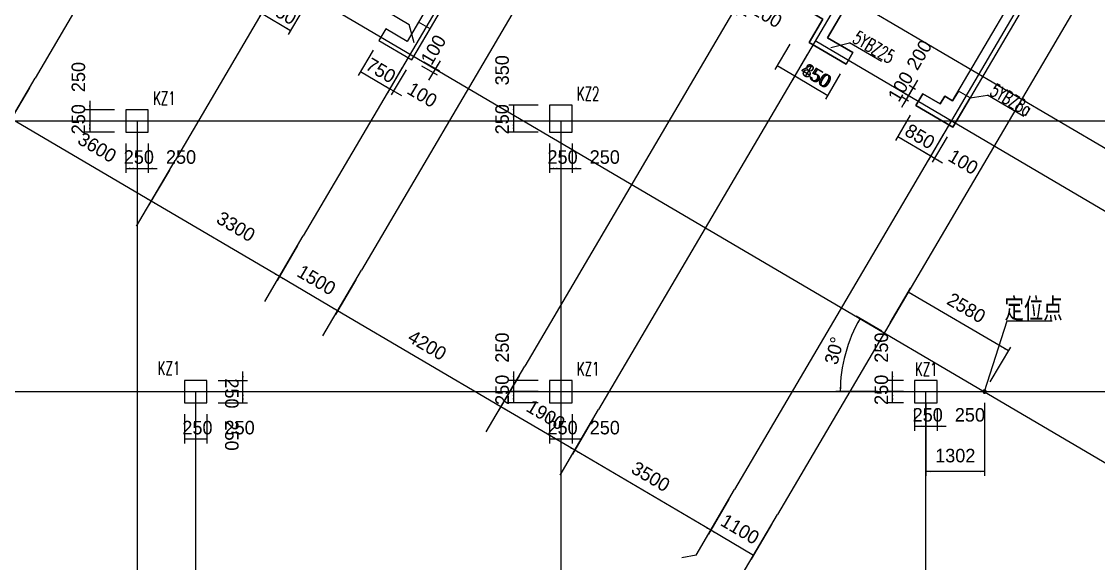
# Model space of a CAD drawing. Extents: x 387171 to 699106, y 11966 to 245688.
# Drawn here: x 504596 to 528486, y 151678 to 163694 of the extents above; entities that cross this region are included whole.
import ezdxf
from ezdxf.enums import TextEntityAlignment as Align

# ---------------------------------------------------------------- set-up
doc = ezdxf.new("R2010")
doc.units = 0
doc.header["$LTSCALE"] = 100
doc.header["$MEASUREMENT"] = 0
for name, color, linetype in [('b边缘构件', 235, 'Continuous'), ('COLU', 7, 'Continuous'), ('DIM', 3, 'Continuous'), ('DOTE', 253, 'Continuous'), ('L-AXIS', 3, 'Continuous'), ('NUM', 7, 'Continuous'), ('wall-主楼', 2, 'Continuous'), ('Y阴影', 254, 'Continuous'), ('小尺寸', 4, 'Continuous'), ('边缘构件标注', 1, 'Continuous')]:
    doc.layers.add(name, color=color, linetype=linetype)
doc.styles.add('hztxt', font='hztxt')
doc.styles.get("Standard").update_dxf_attribs({"font": 'standard'})
doc.dimstyles.get("Standard").update_dxf_attribs({"dimtxt": 300, "dimasz": 100, "dimexe": 100, "dimexo": 250, "dimgap": 100, "dimtad": 0, "dimtoh": 1, "dimdec": 0, "dimdsep": 46, "dimcen": 0.09, "dimclrt": 7, "dimadec": 0, "dimazin": 0, "dimtfac": 1, "dimtdec": 4, "dimtofl": 0, "dimtmove": 0, "dimatfit": 3, "dimfxl": 1, "dimtolj": 1, "dimtzin": 0, "dimarcsym": 0})

# ---------------------------------------------------------------- blocks, each defined once
blk = doc.blocks.new('*D2193')
at = {"layer": 'L-AXIS', "color": 0, "linetype": 'ByBlock', "lineweight": -2}
for p, q in [((523678, 156830), (523113, 157162)), ((523585, 155488), (522657, 155488))]:
    blk.add_line(p, q, dxfattribs=at)
blk.add_arc((525960, 155488), 3202, 149.5454, 180, dxfattribs=at)
for points in [[(523199, 157111), (523164, 157016), (523135, 157032)], [(522757, 155488), (522742, 155588), (522775, 155588)]]:
    blk.add_solid(points, dxfattribs=at)
at = {"layer": 'L-AXIS', "color": 7, "linetype": 'Continuous', "lineweight": -2, "insert": (522773, 156355), "char_height": 300, "width": 453.33, "attachment_point": 8, "rotation": 74.7727, "style": 'hztxt'}
blk.add_mtext('30%%D', dxfattribs=at)
blk = doc.blocks.new('*D2392')
at = {"layer": 'L-AXIS', "color": 0, "linetype": 'ByBlock', "lineweight": -2}
for p, q in [((524658, 155238), (524658, 153618)), ((525960, 155238), (525960, 153618)), ((525960, 153718), (524658, 153718))]:
    blk.add_line(p, q, dxfattribs=at)
for points in [[(524658, 153718), (524758, 153734), (524758, 153701)], [(525960, 153718), (525860, 153701), (525860, 153734)]]:
    blk.add_solid(points, dxfattribs=at)
at = {"layer": 'L-AXIS', "color": 7, "linetype": 'Continuous', "lineweight": -2, "insert": (525309, 154068), "char_height": 300, "width": 690, "attachment_point": 5, "style": 'hztxt'}
blk.add_mtext('1302', dxfattribs=at)
blk = doc.blocks.new('*D622')
at = {"layer": 'L-AXIS', "color": 0, "linetype": 'ByBlock', "lineweight": -2}
for p, q in [((504772, 162226), (504317, 161452)), ((507471, 159714), (504367, 161538)), ((507875, 160401), (507420, 159627))]:
    blk.add_line(p, q, dxfattribs=at)
for points in [[(504367, 161538), (504462, 161502), (504445, 161473)], [(507471, 159714), (507376, 159750), (507393, 159779)]]:
    blk.add_solid(points, dxfattribs=at)
at = {"layer": 'L-AXIS', "color": 7, "linetype": 'Continuous', "lineweight": -2, "insert": (506273, 160903), "char_height": 300, "width": 775, "attachment_point": 5, "rotation": 329.5454, "style": 'hztxt'}
blk.add_mtext('3600', dxfattribs=at)
blk = doc.blocks.new('*D1326')
at = {"layer": 'L-AXIS', "color": 0, "linetype": 'ByBlock', "lineweight": -2}
for p, q in [((502703, 163442), (502248, 162669)), ((504367, 161538), (502299, 162755)), ((504772, 162226), (504317, 161452))]:
    blk.add_line(p, q, dxfattribs=at)
for points in [[(502299, 162755), (502393, 162718), (502376, 162690)], [(504367, 161538), (504273, 161575), (504290, 161603)]]:
    blk.add_solid(points, dxfattribs=at)
at = {"layer": 'L-AXIS', "color": 7, "linetype": 'Continuous', "lineweight": -2, "insert": (503519, 162611), "char_height": 300, "width": 785, "attachment_point": 5, "rotation": 329.5454, "style": 'hztxt'}
blk.add_mtext('2400', dxfattribs=at)
blk = doc.blocks.new('*D3678')
at = {"layer": 'L-AXIS', "color": 0, "linetype": 'ByBlock', "lineweight": -2}
for p, q in [((520288, 153103), (519833, 152329)), ((521236, 152545), (520782, 151771)), ((520832, 151857), (519884, 152415))]:
    blk.add_line(p, q, dxfattribs=at)
for points in [[(519884, 152415), (519979, 152379), (519962, 152350)], [(520832, 151857), (520738, 151894), (520754, 151922)]]:
    blk.add_solid(points, dxfattribs=at)
at = {"layer": 'L-AXIS', "color": 7, "linetype": 'Continuous', "lineweight": -2, "insert": (520535, 152438), "char_height": 300, "width": 685, "attachment_point": 5, "rotation": 329.5454, "style": 'hztxt'}
blk.add_mtext('1100', dxfattribs=at)
blk = doc.blocks.new('*D2232')
at = {"layer": 'L-AXIS', "color": 0, "linetype": 'ByBlock', "lineweight": -2}
for p, q in [((512013, 157968), (511558, 157195)), ((515229, 155152), (511608, 157281)), ((515633, 155840), (515178, 155066))]:
    blk.add_line(p, q, dxfattribs=at)
for points in [[(511608, 157281), (511703, 157244), (511686, 157216)], [(515229, 155152), (515134, 155188), (515151, 155217)]]:
    blk.add_solid(points, dxfattribs=at)
at = {"layer": 'L-AXIS', "color": 7, "linetype": 'Continuous', "lineweight": -2, "insert": (513596, 156518), "char_height": 300, "width": 790, "attachment_point": 5, "rotation": 329.5454, "style": 'hztxt'}
blk.add_mtext('4200', dxfattribs=at)
blk = doc.blocks.new('*D2734')
at = {"layer": 'L-AXIS', "color": 0, "linetype": 'ByBlock', "lineweight": -2}
for p, q in [((507875, 160401), (507420, 159627)), ((510315, 158041), (507471, 159714)), ((510720, 158729), (510265, 157955))]:
    blk.add_line(p, q, dxfattribs=at)
for points in [[(507471, 159714), (507565, 159677), (507548, 159649)], [(510315, 158041), (510221, 158077), (510238, 158106)]]:
    blk.add_solid(points, dxfattribs=at)
at = {"layer": 'L-AXIS', "color": 7, "linetype": 'Continuous', "lineweight": -2, "insert": (509352, 159147), "char_height": 300, "width": 780, "attachment_point": 5, "rotation": 329.5454, "style": 'hztxt'}
blk.add_mtext('3300', dxfattribs=at)
blk = doc.blocks.new('*D2957')
at = {"layer": 'L-AXIS', "color": 0, "linetype": 'ByBlock', "lineweight": -2}
for p, q in [((510720, 158729), (510265, 157955)), ((511608, 157281), (510315, 158041)), ((512013, 157968), (511558, 157195))]:
    blk.add_line(p, q, dxfattribs=at)
for points in [[(510315, 158041), (510410, 158005), (510393, 157976)], [(511608, 157281), (511514, 157317), (511531, 157346)]]:
    blk.add_solid(points, dxfattribs=at)
at = {"layer": 'L-AXIS', "color": 7, "linetype": 'Continuous', "lineweight": -2, "insert": (511139, 157963), "char_height": 300, "width": 690, "attachment_point": 5, "rotation": 329.5454, "style": 'hztxt'}
blk.add_mtext('1500', dxfattribs=at)
blk = doc.blocks.new('*D961')
at = {"layer": 'L-AXIS', "color": 0, "linetype": 'ByBlock', "lineweight": -2}
for p, q in [((517271, 154877), (516816, 154103)), ((519884, 152415), (516867, 154189)), ((520288, 153103), (519833, 152329))]:
    blk.add_line(p, q, dxfattribs=at)
for points in [[(516867, 154189), (516962, 154153), (516945, 154124)], [(519884, 152415), (519789, 152451), (519806, 152480)]]:
    blk.add_solid(points, dxfattribs=at)
at = {"layer": 'L-AXIS', "color": 7, "linetype": 'Continuous', "lineweight": -2, "insert": (518553, 153604), "char_height": 300, "width": 780, "attachment_point": 5, "rotation": 329.5454, "style": 'hztxt'}
blk.add_mtext('3500', dxfattribs=at)
blk = doc.blocks.new('*D1224')
at = {"layer": 'L-AXIS', "color": 0, "linetype": 'ByBlock', "lineweight": -2}
for p, q in [((515633, 155840), (515178, 155066)), ((516867, 154189), (515229, 155152)), ((517271, 154877), (516816, 154103))]:
    blk.add_line(p, q, dxfattribs=at)
for points in [[(515229, 155152), (515324, 155116), (515307, 155087)], [(516867, 154189), (516772, 154225), (516789, 154254)]]:
    blk.add_solid(points, dxfattribs=at)
at = {"layer": 'L-AXIS', "color": 7, "linetype": 'Continuous', "lineweight": -2, "insert": (516225, 154972), "char_height": 300, "width": 685, "attachment_point": 5, "rotation": 329.5454, "style": 'hztxt'}
blk.add_mtext('1900', dxfattribs=at)
blk = doc.blocks.new('*D720')
at = {"layer": 'L-AXIS', "color": 0, "linetype": 'ByBlock', "lineweight": -2}
for p, q in [((523862, 157011), (524317, 157784)), ((526490, 156390), (524266, 157697)), ((526086, 155703), (526541, 156476))]:
    blk.add_line(p, q, dxfattribs=at)
for points in [[(524266, 157697), (524361, 157661), (524344, 157632)], [(526490, 156390), (526395, 156426), (526412, 156455)]]:
    blk.add_solid(points, dxfattribs=at)
at = {"layer": 'L-AXIS', "color": 7, "linetype": 'Continuous', "lineweight": -2, "insert": (525555, 157345), "char_height": 300, "width": 780, "attachment_point": 5, "rotation": 329.5454, "style": 'hztxt'}
blk.add_mtext('2580', dxfattribs=at)
blk = doc.blocks.new('*D1200')
at = {"layer": '小尺寸', "color": 0, "linetype": 'ByBlock', "lineweight": -2}
for p, q in [((510197, 164351), (509868, 163790)), ((510844, 163971), (510514, 163410)), ((509918, 163877), (510565, 163496))]:
    blk.add_line(p, q, dxfattribs=at)
for points in [[(509918, 163877), (510013, 163840), (509996, 163812)], [(510565, 163496), (510470, 163533), (510487, 163562)]]:
    blk.add_solid(points, dxfattribs=at)
at = {"layer": '小尺寸', "color": 7, "linetype": 'Continuous', "lineweight": -2, "insert": (510368, 163902), "char_height": 300, "width": 566.67, "attachment_point": 5, "rotation": 329.5454, "style": 'hztxt'}
blk.add_mtext('750', dxfattribs=at)
blk = doc.blocks.new('*D1417')
at = {"layer": '小尺寸', "color": 0, "linetype": 'ByBlock', "lineweight": -2}
for p, q in [((521638, 163191), (521309, 162631)), ((522026, 162963), (521697, 162403)), ((521359, 162717), (521747, 162489))]:
    blk.add_line(p, q, dxfattribs=at)
for points in [[(521359, 162717), (521454, 162681), (521437, 162652)], [(521747, 162489), (521653, 162526), (521669, 162554)]]:
    blk.add_solid(points, dxfattribs=at)
at = {"layer": '小尺寸', "color": 7, "linetype": 'Continuous', "lineweight": -2, "insert": (522209, 162508), "char_height": 300, "width": 576.67, "attachment_point": 5, "rotation": 329.5454, "style": 'hztxt'}
blk.add_mtext('450', dxfattribs=at)
blk = doc.blocks.new('*D1677')
at = {"layer": '小尺寸', "color": 0, "linetype": 'ByBlock', "lineweight": -2}
for p, q in [((522026, 162963), (521697, 162403)), ((521747, 162489), (522480, 162058)), ((522759, 162533), (522429, 161972))]:
    blk.add_line(p, q, dxfattribs=at)
for points in [[(521747, 162489), (521842, 162453), (521825, 162424)], [(522480, 162058), (522385, 162095), (522402, 162123)]]:
    blk.add_solid(points, dxfattribs=at)
at = {"layer": '小尺寸', "color": 7, "linetype": 'Continuous', "lineweight": -2, "insert": (522240, 162489), "char_height": 300, "width": 566.67, "attachment_point": 5, "rotation": 329.5454, "style": 'hztxt'}
blk.add_mtext('850', dxfattribs=at)
blk = doc.blocks.new('*D4012')
at = {"layer": '小尺寸', "color": 0, "linetype": 'ByBlock', "lineweight": -2}
for p, q in [((512395, 163058), (512066, 162498)), ((512116, 162584), (512763, 162204)), ((513042, 162678), (512712, 162117))]:
    blk.add_line(p, q, dxfattribs=at)
for points in [[(512116, 162584), (512211, 162547), (512194, 162519)], [(512763, 162204), (512668, 162240), (512685, 162269)]]:
    blk.add_solid(points, dxfattribs=at)
at = {"layer": '小尺寸', "color": 7, "linetype": 'Continuous', "lineweight": -2, "insert": (512566, 162609), "char_height": 300, "width": 566.67, "attachment_point": 5, "rotation": 329.5454, "style": 'hztxt'}
blk.add_mtext('750', dxfattribs=at)
blk = doc.blocks.new('*D4212')
at = {"layer": '小尺寸', "color": 0, "linetype": 'ByBlock', "lineweight": -2}
for p, q in [((513042, 162678), (512712, 162117)), ((513128, 162627), (512798, 162067)), ((512591, 162305), (513022, 162052))]:
    blk.add_line(p, q, dxfattribs=at)
for points in [[(512763, 162204), (512668, 162240), (512685, 162269)], [(512849, 162153), (512944, 162117), (512927, 162088)]]:
    blk.add_solid(points, dxfattribs=at)
at = {"layer": '小尺寸', "color": 7, "linetype": 'Continuous', "lineweight": -2, "insert": (513485, 162069), "char_height": 300, "width": 476.67, "attachment_point": 5, "rotation": 329.5454, "style": 'hztxt'}
blk.add_mtext('100', dxfattribs=at)
blk = doc.blocks.new('*D3236')
at = {"layer": '小尺寸', "color": 0, "linetype": 'ByBlock', "lineweight": -2}
for p, q in [((520692, 164444), (520363, 163883)), ((520778, 164393), (520449, 163833)), ((520241, 164071), (520672, 163817))]:
    blk.add_line(p, q, dxfattribs=at)
for points in [[(520414, 163969), (520319, 164006), (520336, 164035)], [(520500, 163919), (520594, 163882), (520577, 163854)]]:
    blk.add_solid(points, dxfattribs=at)
at = {"layer": '小尺寸', "color": 7, "linetype": 'Continuous', "lineweight": -2, "insert": (521135, 163835), "char_height": 300, "width": 476.67, "attachment_point": 5, "rotation": 329.5454, "style": 'hztxt'}
blk.add_mtext('100', dxfattribs=at)
blk = doc.blocks.new('*D2665')
at = {"layer": '小尺寸', "color": 0, "linetype": 'ByBlock', "lineweight": -2}
for p, q in [((524472, 162395), (524168, 161878)), ((524427, 162190), (524284, 162274)), ((524325, 162018), (524183, 162101))]:
    blk.add_line(p, q, dxfattribs=at)
for points in [[(524370, 162223), (524407, 162318), (524435, 162301)], [(524269, 162051), (524233, 161956), (524204, 161973)]]:
    blk.add_solid(points, dxfattribs=at)
at = {"layer": '小尺寸', "color": 7, "linetype": 'Continuous', "lineweight": -2, "insert": (524510, 162954), "char_height": 300, "width": 566.67, "attachment_point": 5, "rotation": 59.5454, "style": 'hztxt'}
blk.add_mtext('200', dxfattribs=at)
blk = doc.blocks.new('*D2900')
at = {"layer": '小尺寸', "color": 0, "linetype": 'ByBlock', "lineweight": -2}
for p, q in [((524370, 162223), (524117, 161792)), ((524274, 161931), (524132, 162015)), ((524325, 162018), (524183, 162101))]:
    blk.add_line(p, q, dxfattribs=at)
for points in [[(524269, 162051), (524305, 162145), (524334, 162128)], [(524218, 161964), (524182, 161870), (524153, 161887)]]:
    blk.add_solid(points, dxfattribs=at)
at = {"layer": '小尺寸', "color": 7, "linetype": 'Continuous', "lineweight": -2, "insert": (524097, 162252), "char_height": 300, "width": 476.67, "attachment_point": 5, "rotation": 59.5454, "style": 'hztxt'}
blk.add_mtext('100', dxfattribs=at)
blk = doc.blocks.new('*D3384')
at = {"layer": '小尺寸', "color": 0, "linetype": 'ByBlock', "lineweight": -2}
for p, q in [((524310, 161620), (523981, 161060)), ((524032, 161146), (524764, 160715)), ((525043, 161189), (524714, 160629))]:
    blk.add_line(p, q, dxfattribs=at)
for points in [[(524032, 161146), (524126, 161110), (524109, 161081)], [(524764, 160715), (524670, 160752), (524687, 160780)]]:
    blk.add_solid(points, dxfattribs=at)
at = {"layer": '小尺寸', "color": 7, "linetype": 'Continuous', "lineweight": -2, "insert": (524525, 161146), "char_height": 300, "width": 566.67, "attachment_point": 5, "rotation": 329.5454, "style": 'hztxt'}
blk.add_mtext('850', dxfattribs=at)
blk = doc.blocks.new('*D1448')
at = {"layer": '小尺寸', "color": 0, "linetype": 'ByBlock', "lineweight": -2}
for p, q in [((525043, 161189), (524714, 160629)), ((525129, 161139), (524800, 160578)), ((524592, 160817), (525023, 160563))]:
    blk.add_line(p, q, dxfattribs=at)
for points in [[(524764, 160715), (524670, 160752), (524687, 160780)], [(524851, 160665), (524945, 160628), (524928, 160600)]]:
    blk.add_solid(points, dxfattribs=at)
at = {"layer": '小尺寸', "color": 7, "linetype": 'Continuous', "lineweight": -2, "insert": (525486, 160581), "char_height": 300, "width": 476.67, "attachment_point": 5, "rotation": 329.5454, "style": 'hztxt'}
blk.add_mtext('100', dxfattribs=at)
blk = doc.blocks.new('*D997')
at = {"layer": '小尺寸', "color": 0, "linetype": 'ByBlock', "lineweight": -2}
for p, q in [((513470, 162716), (513813, 162514)), ((513521, 162802), (513864, 162600)), ((513879, 162823), (513625, 162392))]:
    blk.add_line(p, q, dxfattribs=at)
for points in [[(513777, 162651), (513814, 162745), (513842, 162729)], [(513727, 162565), (513690, 162470), (513662, 162487)]]:
    blk.add_solid(points, dxfattribs=at)
at = {"layer": '小尺寸', "color": 7, "linetype": 'Continuous', "lineweight": -2, "insert": (513733, 163069), "char_height": 300, "width": 476.67, "attachment_point": 5, "rotation": 59.5454, "style": 'hztxt'}
blk.add_mtext('100', dxfattribs=at)
blk = doc.blocks.new('*D4023')
at = {"layer": 'DIM', "color": 0, "linetype": 'ByBlock', "lineweight": -2}
for p, q in [((516058, 161838), (515408, 161838)), ((515508, 161838), (515508, 161488)), ((516058, 161488), (515408, 161488))]:
    blk.add_line(p, q, dxfattribs=at)
for points in [[(515508, 161838), (515525, 161738), (515491, 161738)], [(515508, 161488), (515491, 161588), (515525, 161588)]]:
    blk.add_solid(points, dxfattribs=at)
at = {"layer": 'DIM', "color": 7, "linetype": 'Continuous', "lineweight": -2, "insert": (515258, 162614), "char_height": 300, "width": 566.67, "attachment_point": 5, "rotation": 90, "style": 'hztxt'}
blk.add_mtext('350', dxfattribs=at)
blk = doc.blocks.new('*D4263')
at = {"layer": 'DIM', "color": 0, "linetype": 'ByBlock', "lineweight": -2}
for p, q in [((516058, 161488), (515408, 161488)), ((515508, 161488), (515508, 161238)), ((516058, 161238), (515408, 161238))]:
    blk.add_line(p, q, dxfattribs=at)
for points in [[(515508, 161488), (515525, 161388), (515491, 161388)], [(515508, 161238), (515491, 161338), (515525, 161338)]]:
    blk.add_solid(points, dxfattribs=at)
at = {"layer": 'DIM', "color": 7, "linetype": 'Continuous', "lineweight": -2, "insert": (515258, 161528), "char_height": 300, "width": 566.67, "attachment_point": 5, "rotation": 90, "style": 'hztxt'}
blk.add_mtext('250', dxfattribs=at)
blk = doc.blocks.new('*D4200')
at = {"layer": 'DIM', "color": 0, "linetype": 'ByBlock', "lineweight": -2}
for p, q in [((516308, 160988), (516308, 160338)), ((516558, 160988), (516558, 160338)), ((516308, 160438), (516558, 160438))]:
    blk.add_line(p, q, dxfattribs=at)
for points in [[(516308, 160438), (516408, 160455), (516408, 160421)], [(516558, 160438), (516458, 160421), (516458, 160455)]]:
    blk.add_solid(points, dxfattribs=at)
at = {"layer": 'DIM', "color": 7, "linetype": 'Continuous', "lineweight": -2, "insert": (516598, 160688), "char_height": 300, "width": 566.67, "attachment_point": 5, "style": 'hztxt'}
blk.add_mtext('250', dxfattribs=at)
blk = doc.blocks.new('*D2327')
at = {"layer": 'DIM', "color": 0, "linetype": 'ByBlock', "lineweight": -2}
for p, q in [((516558, 160988), (516558, 160338)), ((516808, 160988), (516808, 160338)), ((516358, 160438), (517008, 160438))]:
    blk.add_line(p, q, dxfattribs=at)
for points in [[(516558, 160438), (516458, 160421), (516458, 160455)], [(516808, 160438), (516908, 160455), (516908, 160421)]]:
    blk.add_solid(points, dxfattribs=at)
at = {"layer": 'DIM', "color": 7, "linetype": 'Continuous', "lineweight": -2, "insert": (517534, 160688), "char_height": 300, "width": 566.67, "attachment_point": 5, "style": 'hztxt'}
blk.add_mtext('250', dxfattribs=at)
blk = doc.blocks.new('*D2521')
at = {"layer": 'DIM', "color": 0, "linetype": 'ByBlock', "lineweight": -2}
for p, q in [((506658, 161738), (506008, 161738)), ((506108, 161938), (506108, 161288)), ((506658, 161488), (506008, 161488))]:
    blk.add_line(p, q, dxfattribs=at)
for points in [[(506108, 161738), (506091, 161838), (506125, 161838)], [(506108, 161488), (506125, 161388), (506091, 161388)]]:
    blk.add_solid(points, dxfattribs=at)
at = {"layer": 'DIM', "color": 7, "linetype": 'Continuous', "lineweight": -2, "insert": (505858, 162464), "char_height": 300, "width": 566.67, "attachment_point": 5, "rotation": 90, "style": 'hztxt'}
blk.add_mtext('250', dxfattribs=at)
blk = doc.blocks.new('*D3057')
at = {"layer": 'DIM', "color": 0, "linetype": 'ByBlock', "lineweight": -2}
for p, q in [((506658, 161488), (506008, 161488)), ((506108, 161488), (506108, 161238)), ((506658, 161238), (506008, 161238))]:
    blk.add_line(p, q, dxfattribs=at)
for points in [[(506108, 161488), (506125, 161388), (506091, 161388)], [(506108, 161238), (506091, 161338), (506125, 161338)]]:
    blk.add_solid(points, dxfattribs=at)
at = {"layer": 'DIM', "color": 7, "linetype": 'Continuous', "lineweight": -2, "insert": (505858, 161528), "char_height": 300, "width": 566.67, "attachment_point": 5, "rotation": 90, "style": 'hztxt'}
blk.add_mtext('250', dxfattribs=at)
blk = doc.blocks.new('*D3242')
at = {"layer": 'DIM', "color": 0, "linetype": 'ByBlock', "lineweight": -2}
for p, q in [((506908, 160988), (506908, 160338)), ((507158, 160988), (507158, 160338)), ((506908, 160438), (507158, 160438))]:
    blk.add_line(p, q, dxfattribs=at)
for points in [[(506908, 160438), (507008, 160455), (507008, 160421)], [(507158, 160438), (507058, 160421), (507058, 160455)]]:
    blk.add_solid(points, dxfattribs=at)
at = {"layer": 'DIM', "color": 7, "linetype": 'Continuous', "lineweight": -2, "insert": (507198, 160688), "char_height": 300, "width": 566.67, "attachment_point": 5, "style": 'hztxt'}
blk.add_mtext('250', dxfattribs=at)
blk = doc.blocks.new('*D1311')
at = {"layer": 'DIM', "color": 0, "linetype": 'ByBlock', "lineweight": -2}
for p, q in [((507158, 160988), (507158, 160338)), ((507408, 160988), (507408, 160338)), ((506958, 160438), (507608, 160438))]:
    blk.add_line(p, q, dxfattribs=at)
for points in [[(507158, 160438), (507058, 160421), (507058, 160455)], [(507408, 160438), (507508, 160455), (507508, 160421)]]:
    blk.add_solid(points, dxfattribs=at)
at = {"layer": 'DIM', "color": 7, "linetype": 'Continuous', "lineweight": -2, "insert": (508134, 160688), "char_height": 300, "width": 566.67, "attachment_point": 5, "style": 'hztxt'}
blk.add_mtext('250', dxfattribs=at)
blk = doc.blocks.new('*D2635')
at = {"layer": 'DIM', "color": 0, "linetype": 'ByBlock', "lineweight": -2}
for p, q in [((508208, 154988), (508208, 154338)), ((508458, 154988), (508458, 154338)), ((508208, 154438), (508458, 154438))]:
    blk.add_line(p, q, dxfattribs=at)
for points in [[(508208, 154438), (508308, 154455), (508308, 154421)], [(508458, 154438), (508358, 154421), (508358, 154455)]]:
    blk.add_solid(points, dxfattribs=at)
at = {"layer": 'DIM', "color": 7, "linetype": 'Continuous', "lineweight": -2, "insert": (508498, 154688), "char_height": 300, "width": 566.67, "attachment_point": 5, "style": 'hztxt'}
blk.add_mtext('250', dxfattribs=at)
blk = doc.blocks.new('*D2848')
at = {"layer": 'DIM', "color": 0, "linetype": 'ByBlock', "lineweight": -2}
for p, q in [((508458, 154988), (508458, 154338)), ((508708, 154988), (508708, 154338)), ((508458, 154438), (508708, 154438))]:
    blk.add_line(p, q, dxfattribs=at)
for points in [[(508458, 154438), (508558, 154455), (508558, 154421)], [(508708, 154438), (508608, 154421), (508608, 154455)]]:
    blk.add_solid(points, dxfattribs=at)
at = {"layer": 'DIM', "color": 7, "linetype": 'Continuous', "lineweight": -2, "insert": (509434, 154688), "char_height": 300, "width": 566.67, "attachment_point": 5, "style": 'hztxt'}
blk.add_mtext('250', dxfattribs=at)
blk = doc.blocks.new('*D3097')
at = {"layer": 'DIM', "color": 0, "linetype": 'ByBlock', "lineweight": -2}
for p, q in [((508958, 155488), (509608, 155488)), ((509508, 155238), (509508, 155488)), ((508958, 155238), (509608, 155238))]:
    blk.add_line(p, q, dxfattribs=at)
for points in [[(509508, 155488), (509525, 155388), (509491, 155388)], [(509508, 155238), (509491, 155338), (509525, 155338)]]:
    blk.add_solid(points, dxfattribs=at)
at = {"layer": 'DIM', "color": 7, "linetype": 'Continuous', "lineweight": -2, "insert": (509258, 154512), "char_height": 300, "width": 566.67, "attachment_point": 5, "rotation": 270, "style": 'hztxt'}
blk.add_mtext('250', dxfattribs=at)
blk = doc.blocks.new('*D1389')
at = {"layer": 'DIM', "color": 0, "linetype": 'ByBlock', "lineweight": -2}
for p, q in [((509508, 155288), (509508, 155938)), ((508958, 155738), (509608, 155738)), ((508958, 155488), (509608, 155488))]:
    blk.add_line(p, q, dxfattribs=at)
for points in [[(509508, 155738), (509491, 155838), (509525, 155838)], [(509508, 155488), (509525, 155388), (509491, 155388)]]:
    blk.add_solid(points, dxfattribs=at)
at = {"layer": 'DIM', "color": 7, "linetype": 'Continuous', "lineweight": -2, "insert": (509258, 155448), "char_height": 300, "width": 566.67, "attachment_point": 5, "rotation": 270, "style": 'hztxt'}
blk.add_mtext('250', dxfattribs=at)
blk = doc.blocks.new('*D45')
at = {"layer": 'DIM', "color": 0, "linetype": 'ByBlock', "lineweight": -2}
for p, q in [((515508, 155938), (515508, 155288)), ((516058, 155738), (515408, 155738)), ((516058, 155488), (515408, 155488))]:
    blk.add_line(p, q, dxfattribs=at)
for points in [[(515508, 155738), (515491, 155838), (515525, 155838)], [(515508, 155488), (515525, 155388), (515491, 155388)]]:
    blk.add_solid(points, dxfattribs=at)
at = {"layer": 'DIM', "color": 7, "linetype": 'Continuous', "lineweight": -2, "insert": (515258, 156464), "char_height": 300, "width": 566.67, "attachment_point": 5, "rotation": 90, "style": 'hztxt'}
blk.add_mtext('250', dxfattribs=at)
blk = doc.blocks.new('*D273')
at = {"layer": 'DIM', "color": 0, "linetype": 'ByBlock', "lineweight": -2}
for p, q in [((516058, 155488), (515408, 155488)), ((515508, 155488), (515508, 155238)), ((516058, 155238), (515408, 155238))]:
    blk.add_line(p, q, dxfattribs=at)
for points in [[(515508, 155488), (515525, 155388), (515491, 155388)], [(515508, 155238), (515491, 155338), (515525, 155338)]]:
    blk.add_solid(points, dxfattribs=at)
at = {"layer": 'DIM', "color": 7, "linetype": 'Continuous', "lineweight": -2, "insert": (515258, 155528), "char_height": 300, "width": 566.67, "attachment_point": 5, "rotation": 90, "style": 'hztxt'}
blk.add_mtext('250', dxfattribs=at)
blk = doc.blocks.new('*D780')
at = {"layer": 'DIM', "color": 0, "linetype": 'ByBlock', "lineweight": -2}
for p, q in [((516308, 154988), (516308, 154338)), ((516558, 154988), (516558, 154338)), ((516308, 154438), (516558, 154438))]:
    blk.add_line(p, q, dxfattribs=at)
for points in [[(516308, 154438), (516408, 154455), (516408, 154421)], [(516558, 154438), (516458, 154421), (516458, 154455)]]:
    blk.add_solid(points, dxfattribs=at)
at = {"layer": 'DIM', "color": 7, "linetype": 'Continuous', "lineweight": -2, "insert": (516598, 154688), "char_height": 300, "width": 566.67, "attachment_point": 5, "style": 'hztxt'}
blk.add_mtext('250', dxfattribs=at)
blk = doc.blocks.new('*D1006')
at = {"layer": 'DIM', "color": 0, "linetype": 'ByBlock', "lineweight": -2}
for p, q in [((516558, 154988), (516558, 154338)), ((516808, 154988), (516808, 154338)), ((516358, 154438), (517008, 154438))]:
    blk.add_line(p, q, dxfattribs=at)
for points in [[(516558, 154438), (516458, 154421), (516458, 154455)], [(516808, 154438), (516908, 154455), (516908, 154421)]]:
    blk.add_solid(points, dxfattribs=at)
at = {"layer": 'DIM', "color": 7, "linetype": 'Continuous', "lineweight": -2, "insert": (517534, 154688), "char_height": 300, "width": 566.67, "attachment_point": 5, "style": 'hztxt'}
blk.add_mtext('250', dxfattribs=at)
blk = doc.blocks.new('*D4354')
at = {"layer": 'DIM', "color": 0, "linetype": 'ByBlock', "lineweight": -2}
for p, q in [((524408, 155111), (524408, 154621)), ((524658, 155111), (524658, 154621)), ((524408, 154721), (524658, 154721))]:
    blk.add_line(p, q, dxfattribs=at)
for points in [[(524408, 154721), (524508, 154738), (524508, 154705)], [(524658, 154721), (524558, 154705), (524558, 154738)]]:
    blk.add_solid(points, dxfattribs=at)
at = {"layer": 'DIM', "color": 7, "linetype": 'Continuous', "lineweight": -2, "insert": (524698, 154971), "char_height": 300, "width": 566.67, "attachment_point": 5, "style": 'hztxt'}
blk.add_mtext('250', dxfattribs=at)
blk = doc.blocks.new('*D2436')
at = {"layer": 'DIM', "color": 0, "linetype": 'ByBlock', "lineweight": -2}
for p, q in [((524658, 155111), (524658, 154621)), ((524908, 155111), (524908, 154621)), ((524458, 154721), (525108, 154721))]:
    blk.add_line(p, q, dxfattribs=at)
for points in [[(524658, 154721), (524558, 154705), (524558, 154738)], [(524908, 154721), (525008, 154738), (525008, 154705)]]:
    blk.add_solid(points, dxfattribs=at)
at = {"layer": 'DIM', "color": 7, "linetype": 'Continuous', "lineweight": -2, "insert": (525634, 154971), "char_height": 300, "width": 566.67, "attachment_point": 5, "style": 'hztxt'}
blk.add_mtext('250', dxfattribs=at)
blk = doc.blocks.new('*D2687')
at = {"layer": 'DIM', "color": 0, "linetype": 'ByBlock', "lineweight": -2}
for p, q in [((524158, 155488), (523820, 155488)), ((523920, 155238), (523920, 155488)), ((524158, 155238), (523820, 155238))]:
    blk.add_line(p, q, dxfattribs=at)
for points in [[(523920, 155488), (523936, 155388), (523903, 155388)], [(523920, 155238), (523903, 155338), (523936, 155338)]]:
    blk.add_solid(points, dxfattribs=at)
at = {"layer": 'DIM', "color": 7, "linetype": 'Continuous', "lineweight": -2, "insert": (523670, 155528), "char_height": 300, "width": 566.67, "attachment_point": 5, "rotation": 90, "style": 'hztxt'}
blk.add_mtext('250', dxfattribs=at)
blk = doc.blocks.new('*D2614')
at = {"layer": 'DIM', "color": 0, "linetype": 'ByBlock', "lineweight": -2}
for p, q in [((523920, 155288), (523920, 155938)), ((524158, 155738), (523820, 155738)), ((524158, 155488), (523820, 155488))]:
    blk.add_line(p, q, dxfattribs=at)
for points in [[(523920, 155738), (523903, 155838), (523936, 155838)], [(523920, 155488), (523936, 155388), (523903, 155388)]]:
    blk.add_solid(points, dxfattribs=at)
at = {"layer": 'DIM', "color": 7, "linetype": 'Continuous', "lineweight": -2, "insert": (523670, 156464), "char_height": 300, "width": 566.67, "attachment_point": 5, "rotation": 90, "style": 'hztxt'}
blk.add_mtext('250', dxfattribs=at)

msp = doc.modelspace()

# ---------------------------------------------------------------- hatches: boundary and pattern name
at = {"layer": 'Y阴影'}
h = msp.add_hatch(dxfattribs=at)
h.set_pattern_fill('ANSI31', color=256, scale=25, angle=-30.45463, style=0)
h.set_pattern_definition([])
h.paths.add_polyline_path([(522221, 164182.8), (522068.9, 163924.2), (522370.7, 163746.8), (522066.5, 163229.6), (522885.5, 162748.1), (523037.5, 163006.7), (522477.2, 163336.1), (522933.4, 164112), (522674.8, 164264), (522522.7, 164005.4)], flags=0)
h = msp.add_hatch(dxfattribs=at)
h.set_pattern_fill('ANSI31', color=256, scale=25, angle=-30.45463, style=0)
h.set_pattern_definition([])
h.paths.add_polyline_path([(512673.9, 163532), (512521.9, 163273.4), (513254.6, 162842.5), (513660.1, 163532.2), (513401.5, 163684.2), (513148, 163253.2)], flags=0)
h = msp.add_hatch(dxfattribs=at)
h.set_pattern_fill('ANSI31', color=256, scale=25, angle=-30.45463, style=0)
h.set_pattern_definition([])
h.paths.add_polyline_path([(524437.1, 161835.7), (525256.1, 161354.2), (525636.2, 162000.7), (525377.6, 162152.8), (525251, 161937.5), (525078.6, 162038.9), (524977.1, 161866.2), (524589.2, 162094.3)], flags=0)

# ---------------------------------------------------------------- linework, layer by layer
at = {"layer": 'b边缘构件'}
for points in [[(522221, 164182.8), (522068.9, 163924.2), (522370.7, 163746.8), (522066.5, 163229.6), (522885.5, 162748.1), (523037.5, 163006.7), (522477.2, 163336.1), (522933.4, 164112), (522674.8, 164264), (522522.7, 164005.4), (522221, 164182.8)], [(512673.9, 163532), (512521.9, 163273.4), (513254.6, 162842.5), (513660.1, 163532.2), (513401.5, 163684.2), (513148, 163253.2), (512673.9, 163532)]]:
    msp.add_lwpolyline(points, dxfattribs=at)
msp.add_lwpolyline([(524437.1, 161835.7), (525256.1, 161354.2), (525636.2, 162000.7), (525377.6, 162152.8), (525251, 161937.5), (525078.6, 162038.9), (524977.1, 161866.2), (524589.2, 162094.3)], close=True, dxfattribs=at)
at = {"layer": 'COLU'}
for points in [[(506908.1, 161237.9), (507408.1, 161237.9), (507408.1, 161737.9), (506908.1, 161737.9)], [(516308.1, 161237.9), (516808.1, 161237.9), (516808.1, 161837.9), (516308.1, 161837.9)], [(508208.1, 155237.9), (508708.1, 155237.9), (508708.1, 155737.9), (508208.1, 155737.9)], [(516308.1, 155237.9), (516808.1, 155237.9), (516808.1, 155737.9), (516308.1, 155737.9)], [(524408.1, 155237.9), (524908.1, 155237.9), (524908.1, 155737.9), (524408.1, 155737.9)]]:
    msp.add_lwpolyline(points, close=True, dxfattribs=at)
at = {"layer": 'DOTE'}
for p, q in [((525503.2, 180912.2), (512139.5, 158183.9)), ((530761.6, 177820.4), (517397.8, 155092)), ((531878.7, 158968.3), (502295.3, 176362.7)), ((534727, 175488.8), (521363.2, 152760.5)), ((510312.2, 171648.9), (504898.4, 162441.4)), ((524975.1, 171727.5), (515760, 156055.1)), ((516260.2, 168151.6), (510846.4, 158944.1)), ((511134.7, 165945.1), (508001.7, 160616.8)), ((527349.2, 165111.4), (520415, 153318)), ((510374.2, 164651.8), (528701.7, 153875.6)), ((531134.8, 158013.6), (522203.4, 163265.1)), ((532758.1, 161487.9), (490788.5, 161487.9)), ((507158.1, 161487.9), (507158.1, 146357.9)), ((516558.1, 161487.9), (516558.1, 121887.9)), ((491029.4, 155487.9), (604908.1, 155487.9)), ((508458.1, 155487.9), (508458.1, 133287.9)), ((524658.1, 100087.9), (524658.1, 155487.9))]:
    msp.add_line(p, q, dxfattribs=at)
at = {"layer": 'L-AXIS'}
for p, q in [((504041.8, 160984.6), (504898.4, 162441.4)), ((507145.1, 159159.9), (508001.7, 160616.8)), ((509989.8, 157487.3), (510846.4, 158944.1)), ((511282.9, 156727), (512139.5, 158183.9)), ((514903.4, 154598.2), (515760, 156055.1)), ((516541.3, 153635.2), (517397.8, 155092)), ((519558.4, 151861.2), (520415, 153318)), ((520506.6, 151303.7), (521363.2, 152760.5)), ((519558.4, 151861.2), (519241.5, 151804.5))]:
    msp.add_line(p, q, dxfattribs=at)
msp.add_lwpolyline([(525959.6, 155487.9), (526463.1, 157055.3), (527458.7, 157055.3)], dxfattribs=at)
msp.add_lwpolyline([(525924.8, 155502, 1), (525994.4, 155473.9, 1)], format="xyb", close=True, dxfattribs=at)
at = {"layer": 'wall-主楼'}
for points in [[(512521.9, 163273.4), (513254.6, 162842.5), (516447.8, 168273.3), (514551.3, 169388.4), (514399.3, 169129.8), (516037.1, 168166.8), (513148, 163253.2), (512673.9, 163532)], [(527278.3, 165385.4), (528226.5, 164827.8), (528505.3, 165302), (528763.9, 165149.9), (528333.1, 164417.2), (527384.8, 164974.7), (525256.1, 161354.2), (524437.1, 161835.7), (524589.2, 162094.3), (524977.1, 161866.2), (525078.5, 162038.6), (525250.9, 161937.3)]]:
    msp.add_lwpolyline(points, close=True, dxfattribs=at)
msp.add_lwpolyline([(522885.5, 162748), (522066.5, 163229.6), (522370.7, 163746.8), (522068.9, 163924.2), (522221, 164182.8), (522522.7, 164005.4), (523485.7, 165643.2), (523744.3, 165491.2), (522781.3, 163853.3), (522477.2, 163336.1), (523037.5, 163006.7), (522885.5, 162748)], dxfattribs=at)
at = {"layer": '边缘构件标注', "color": 200}
for p, q in [((512486.8, 164048), (513196.1, 163631)), ((513302.7, 163220.3), (513196.1, 163631)), ((522552, 163118.1), (522962.7, 163224.7)), ((523673.8, 162806.5), (522962.7, 163224.7)), ((525636.2, 162000.7), (526021.5, 162064.2)), ((526827.3, 161590.4), (526021.5, 162064.2))]:
    msp.add_line(p, q, dxfattribs=at)

# ---------------------------------------------------------------- texts
at = {"layer": 'L-AXIS', "width": 0.7}
msp.add_text('定位点', height=450, dxfattribs=at).set_placement((527046.7, 157108.6), align=Align.CENTER)
at = {"layer": 'NUM', "color": 200, "width": 0.7}
for s, p in [('KZ2', (516914.1, 161944)), ('KZ1', (507514.1, 161844)), ('KZ1', (507614.9, 155857)), ('KZ1', (516914.1, 155844)), ('KZ1', (524414.9, 155836.7))]:
    msp.add_text(s, height=300, dxfattribs=at).set_placement(p)
at = {"layer": '边缘构件标注', "color": 200, "width": 0.7}
for s, p in [('5YBZ25', (523005.6, 163244.6)), ('5YBZ8a', (526053.1, 162078.2))]:
    msp.add_text(s, height=300, rotation=329.54537, dxfattribs=at).set_placement(p)

# ---------------------------------------------------------------- dimensions: what is measured, and where the dimension line sits
at = {"layer": 'DIM', "color": 200}
for p1, p2, distance, picture, middle in [((516308.1, 161837.9), (516308.1, 161487.9), -800, '*D4023', (515258.1, 162056)), ((506908.1, 161737.9), (506908.1, 161487.9), -800, '*D2521', (505858.1, 161956)), ((506908.1, 161487.9), (506908.1, 161237.9), -800, '*D3057', (505858.1, 161019.9)), ((516308.1, 161487.9), (516308.1, 161237.9), -800, '*D4263', (515258.1, 161019.9)), ((506908.1, 161237.9), (507158.1, 161237.9), -800, '*D3242', (506690, 160687.9)), ((507158.1, 161237.9), (507408.1, 161237.9), -800, '*D1311', (507626.1, 160687.9)), ((516308.1, 161237.9), (516558.1, 161237.9), -800, '*D4200', (516090, 160687.9)), ((516558.1, 161237.9), (516808.1, 161237.9), -800, '*D2327', (517026.1, 160687.9)), ((516308.1, 155737.9), (516308.1, 155487.9), -800, '*D45', (515258.1, 155956)), ((524408.1, 155487.9), (524408.1, 155737.9), 488.5, '*D2614', (523669.6, 155956)), ((508708.1, 155487.9), (508708.1, 155737.9), -800, '*D1389', (509258.1, 155956)), ((516308.1, 155487.9), (516308.1, 155237.9), -800, '*D273', (515258.1, 155019.9)), ((524408.1, 155237.9), (524408.1, 155487.9), 488.5, '*D2687', (523669.6, 155019.9)), ((508708.1, 155237.9), (508708.1, 155487.9), -800, '*D3097', (509258.1, 155019.9)), ((524408.1, 155360.6), (524658.1, 155360.6), -639.4, '*D4354', (524190, 154971.3)), ((524658.1, 155360.6), (524908.1, 155360.6), -639.4, '*D2436', (525126.1, 154971.3)), ((508208.1, 155237.9), (508458.1, 155237.9), -800, '*D2635', (507990, 154687.9)), ((508458.1, 155237.9), (508708.1, 155237.9), -800, '*D2848', (508926.1, 154687.9)), ((516308.1, 155237.9), (516558.1, 155237.9), -800, '*D780', (516090, 154687.9)), ((516558.1, 155237.9), (516808.1, 155237.9), -800, '*D1006', (517026.1, 154687.9))]:
    dim = msp.add_aligned_dim(p1=p1, p2=p2, distance=distance, dimstyle='Standard', dxfattribs=at)
    dim.commit()
    dim.dimension.update_dxf_attribs({"geometry": picture, "text_midpoint": middle})
at = {"layer": 'L-AXIS'}
for base, p1, p2, picture, middle in [((502298.5, 162754.8), (504898.4, 162441.4), (502829.5, 163657.9), '*D1326', (503519.1, 162611)), ((504367.4, 161538.4), (508001.7, 160616.8), (504898.4, 162441.4), '*D622', (506273.3, 160902.9)), ((507470.7, 159713.7), (510846.4, 158944.1), (508001.7, 160616.8), '*D2734', (509352.1, 159146.9)), ((510315.4, 158041.1), (512139.5, 158183.9), (510846.4, 158944.1), '*D2957', (511139.4, 157962.6)), ((511608.5, 157280.8), (515760, 156055.1), (512139.5, 158183.9), '*D2232', (513596.1, 156518.1)), ((515229, 155152), (517397.8, 155092), (515760, 156055.1), '*D1224', (516225.3, 154972.2)), ((516866.9, 154189), (520415, 153318), (517397.8, 155092), '*D961', (518552.8, 153603.7)), ((519884, 152415), (521363.2, 152760.5), (520415, 153318), '*D3678', (520535.5, 152437.9))]:
    dim = msp.add_linear_dim(base=base, p1=p1, p2=p2, angle=149.54537, dimstyle='Standard', dxfattribs=at)
    dim.commit()
    dim.dimension.update_dxf_attribs({"geometry": picture, "text_midpoint": middle})
dim = msp.add_aligned_dim(p1=(525959.6, 155487.9), p2=(523735.7, 156795.5), distance=-1046.2, dimstyle='Standard', dxfattribs=at)
dim.commit()
dim.dimension.update_dxf_attribs({"geometry": '*D720', "text_midpoint": (525555.3, 157345.3)})
dim = msp.add_angular_dim_2l(base=(522956.1, 156599.1), line1=((525959.6, 155487.9), (523893, 156703.1)), line2=((525959.6, 155487.9), (523834.8, 155487.9)), dimstyle='Standard', dxfattribs=at)
dim.commit()
dim.dimension.update_dxf_attribs({"geometry": '*D2193', "text_midpoint": (522531.9, 156421)})
dim = msp.add_linear_dim(base=(524658.0608, 153717.5369), p1=(525959.6197, 155487.9308), p2=(524658.0608, 155487.9308), dimstyle='Standard', dxfattribs=at)
dim.commit()
dim.dimension.update_dxf_attribs({"geometry": '*D2392', "text_midpoint": (525308.8402, 154067.5369)})
at = {"layer": '小尺寸'}
for p1, p2, picture, middle in [((520819, 164659.1), (520905.2, 164608.4), '*D3236', (520800.5, 164032)), ((510323.9, 164566.2), (510970.4, 164186.1), '*D1200', (510368.4, 163902)), ((521764.8, 163407), (522152.7, 163178.9), '*D1417', (521680, 162818.8)), ((512521.9, 163273.4), (513168.4, 162893.2), '*D4012', (512566.4, 162609.2)), ((522152.7, 163178.9), (522885.5, 162748.1), '*D1677', (522240.3, 162489.4)), ((513168.4, 162893.2), (513254.6, 162842.5), '*D4212', (513149.9, 162266.1))]:
    dim = msp.add_aligned_dim(p1=p1, p2=p2, distance=-800, dimstyle='Standard', dxfattribs=at)
    dim.commit()
    dim.dimension.update_dxf_attribs({"geometry": picture, "text_midpoint": middle})
for base, p1, p2, angle, picture, middle in [((513726.8, 162564.9), (513305.1, 162928.5), (513254.6, 162842.5), 59.54537, '*D997', (513536.6, 162734.6)), ((524268.9, 162050.6), (524642, 162063.3), (524540.6, 161890.8), 59.54537, '*D2665', (524265.3, 162537.7)), ((524218.2, 161964.4), (524540.6, 161890.8), (524490, 161804.7), 59.54537, '*D2900', (523900.4, 161917.1)), ((524764.4, 160715.3), (524437.1, 161835.7), (525169.9, 161404.9), 329.54537, '*D3384', (524524.7, 161146.2)), ((524850.6, 160664.6), (525169.9, 161404.9), (525256.1, 161354.2), 329.54537, '*D1448', (525151.4, 160777.7))]:
    dim = msp.add_linear_dim(base=base, p1=p1, p2=p2, angle=angle, dimstyle='Standard', dxfattribs=at)
    dim.commit()
    dim.dimension.update_dxf_attribs({"geometry": picture, "text_midpoint": middle})

doc.saveas('drawing.dxf')
